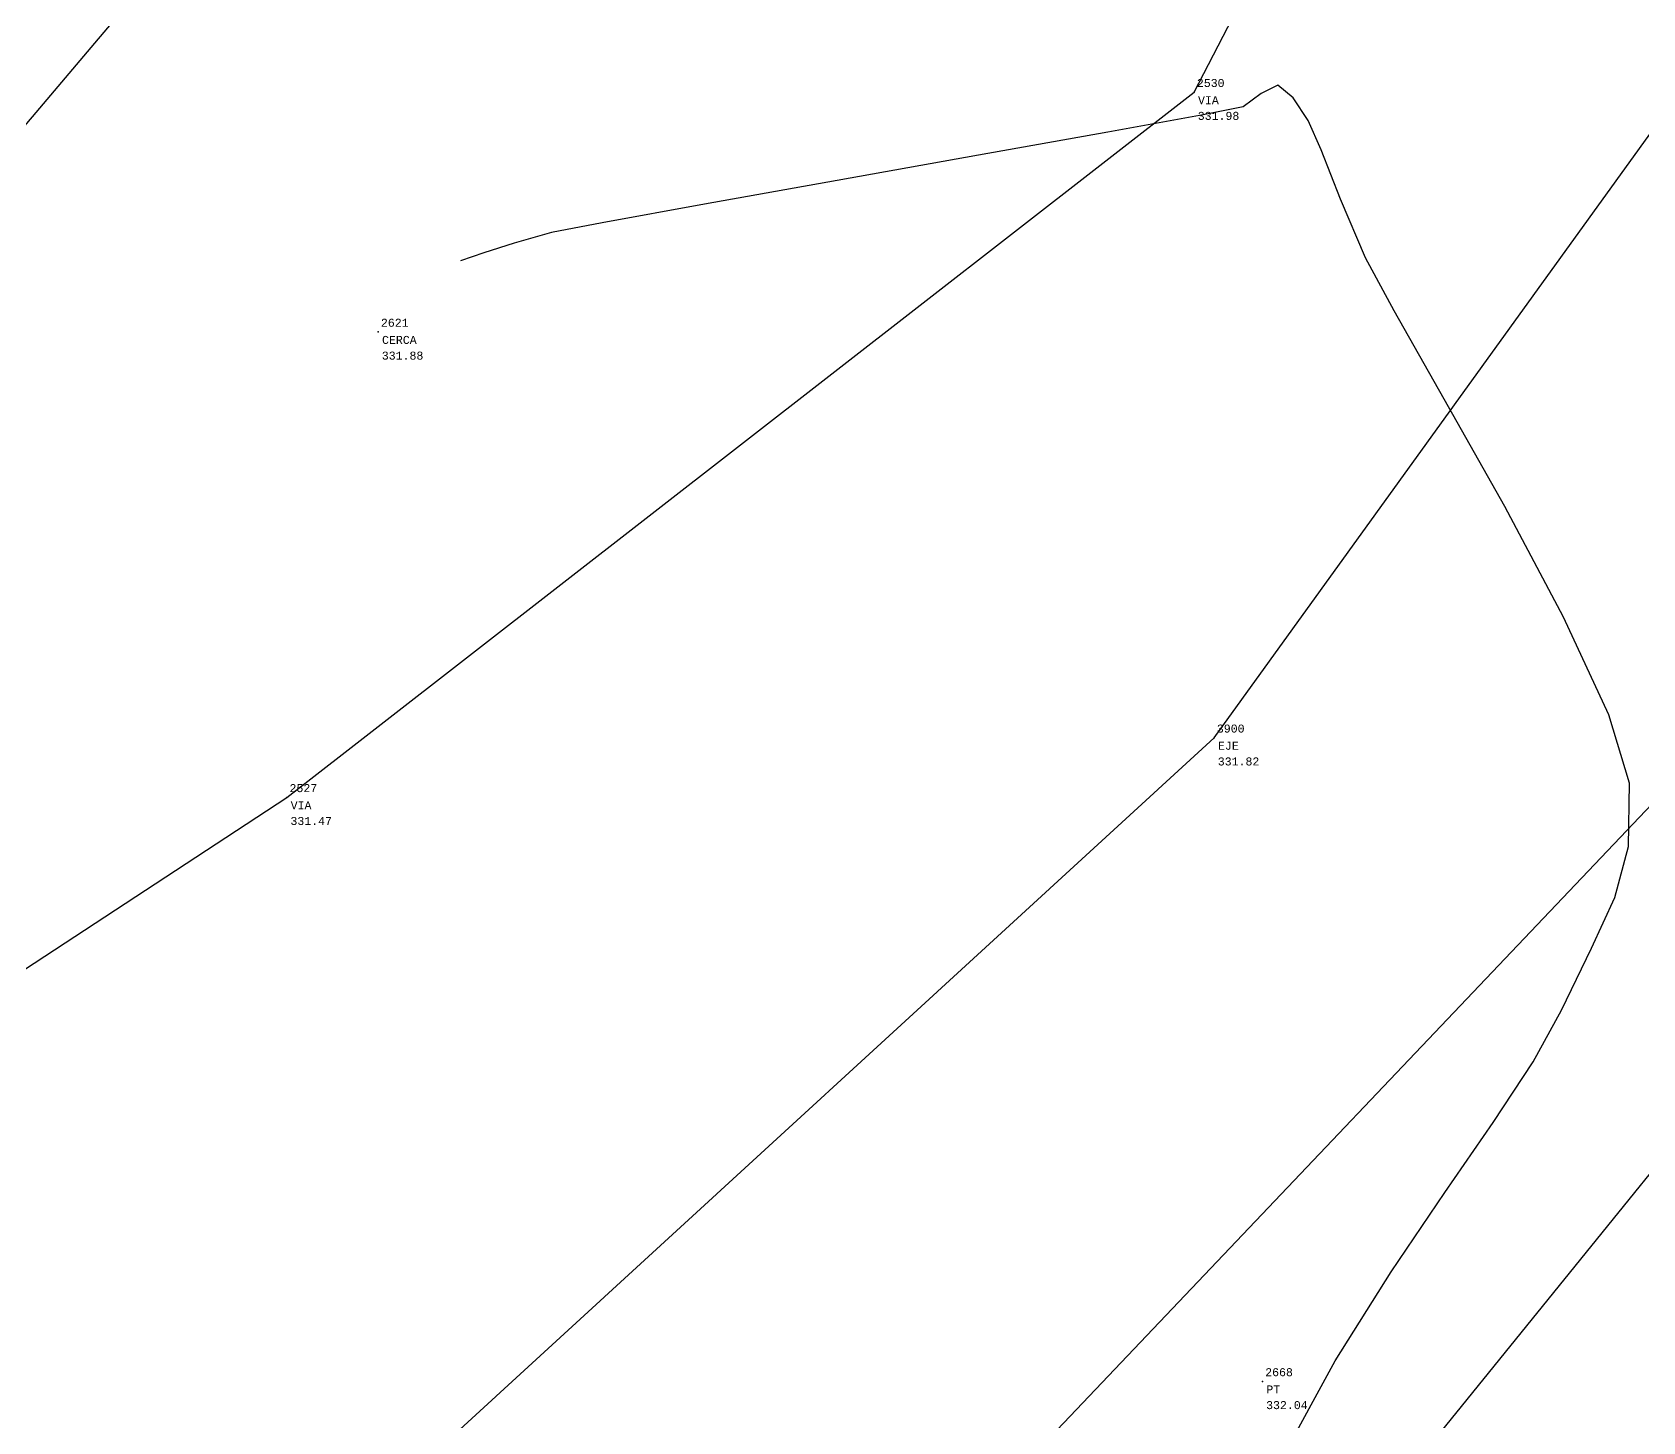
# Model space of a CAD drawing. Header units: metres. Extents: x 5050628 to 5051715, y 2427226 to 2427693.
# Drawn here: x 5051391.58 to 5051401.64, y 2427516.59 to 2427525.27 of the extents above; entities that cross this region are included whole.
import ezdxf
from ezdxf.enums import TextEntityAlignment as Align

# ---------------------------------------------------------------- set-up
doc = ezdxf.new("R2010")
doc.units = ezdxf.units.M
for name, color, linetype in [('1. Eje Vía', 7, 'Continuous'), ('C-TOPO-MINR-N', 11, 'Continuous'), ('CVL_PUNTO', 2, 'Continuous'), ('CVL_PUNTO_COR', 2, 'Continuous'), ('CVL_PUNTO_NUM', 2, 'Continuous'), ('Paramento', 7, 'Continuous'), ('Red Baja Tension', 30, 'Continuous'), ('Vía', 40, 'Continuous')]:
    doc.layers.add(name, color=color, linetype=linetype)
doc.styles.add('MONOTXT4', font='monotxt4.shx')

msp = doc.modelspace()

# ---------------------------------------------------------------- linework, layer by layer
at = {"layer": '1. Eje Vía', "elevation": 280.286, "flags": 128}
msp.add_lwpolyline([(5051345.746, 2427520.443), (5051352.51, 2427517.333), (5051358.772, 2427514.519), (5051364.67, 2427512.12), (5051371.06, 2427510.264), (5051376.691999999, 2427509.846), (5051384.19, 2427511.487), (5051389.464, 2427513.667000001), (5051394.125, 2427516.428000001), (5051398.963999999, 2427520.864), (5051403.471, 2427527.108), (5051405.933, 2427532.183), (5051407.541, 2427537.495), (5051408.507, 2427543.423), (5051409.041, 2427549.798000001), (5051409.366999999, 2427558.115), (5051407.360999999, 2427566.632), (5051404.166, 2427573.808), (5051401.29, 2427579.767), (5051399.167999999, 2427586.987)], dxfattribs=at)
at = {"layer": 'C-TOPO-MINR-N', "color": 32, "linetype": 'Continuous', "lineweight": -3}
msp.add_polyline3d([(5051399.380771979, 2427516.348851649, 332.9655000000001), (5051399.721923009, 2427516.970331632, 332.9655000000001), (5051400.070233735, 2427517.527831364, 332.9655000000001), (5051400.405725212, 2427518.023555343, 332.9655000000001), (5051400.708418499, 2427518.459708068, 332.9655000000001), (5051400.958334651, 2427518.838494037, 332.9655000000001), (5051401.135494728, 2427519.162117751, 332.9655000000001), (5051401.322546059, 2427519.548506343, 332.9655000000001), (5051401.468530332, 2427519.865471713, 332.9655000000001), (5051401.55424372, 2427520.185211635, 332.9655000000001), (5051401.560482398, 2427520.579923882, 332.9655000000001), (5051401.431754785, 2427521.008301152, 332.9655000000001), (5051401.147358232, 2427521.618116248, 332.9655000000001), (5051400.78017227, 2427522.308922763, 332.9655000000001), (5051400.403076429, 2427522.980274292, 332.9655000000001), (5051400.088950239, 2427523.531724431, 332.9655000000001), (5051399.910673229, 2427523.862826772, 332.9655000000001), (5051399.754568239, 2427524.230583558, 332.9655000000001), (5051399.633685033, 2427524.539085904, 332.9655000000001), (5051399.55281579, 2427524.72085965, 332.9655000000001), (5051399.459319423, 2427524.863985691, 332.9655000000001), (5051399.361673797, 2427524.942441177, 332.9655000000001), (5051399.259315758, 2427524.889761952, 332.9655000000001), (5051399.146239128, 2427524.806740067, 332.9655000000001), (5051398.895416657, 2427524.756817487, 332.9655000000001), (5051398.299787344, 2427524.64847565, 332.9655000000001), (5051397.492922908, 2427524.504296831, 332.9655000000001), (5051396.60839507, 2427524.346863307, 332.9655000000001), (5051395.779775552, 2427524.198757354, 332.9655000000001), (5051395.140636073, 2427524.082561248, 332.9655000000001), (5051394.824548354, 2427524.020857264, 332.9655000000001), (5051394.590828438, 2427523.955909718, 332.9655000000001), (5051394.401666248, 2427523.893666031, 332.9655000000001), (5051394.254792596, 2427523.844511144, 332.9655000000001)], dxfattribs=at)
at = {"layer": 'CVL_PUNTO', "color": 4}
for p in [(5051398.838999999, 2427524.898, 332.449), (5051398.838999999, 2427524.898, 332.449), (5051393.74, 2427523.4, 332.348), (5051393.74, 2427523.4, 332.348), (5051398.963999999, 2427520.864, 332.286), (5051398.963999999, 2427520.864, 332.286), (5051393.168999999, 2427520.492, 331.935), (5051393.168999999, 2427520.492, 331.935), (5051399.266, 2427516.842, 332.503), (5051399.266, 2427516.842, 332.503)]:
    msp.add_point(p, dxfattribs=at)
at = {"layer": 'Paramento', "elevation": 333.626, "flags": 128}
msp.add_lwpolyline([(5051397.58, 2427502.632), (5051392.350000001, 2427506.61), (5051401.726, 2427518.188), (5051405.58, 2427519.705)], dxfattribs=at)
at = {"layer": 'Red Baja Tension', "elevation": 323.3550000000001, "flags": 128}
msp.add_lwpolyline([(5051214.525, 2427564.231000001), (5051241.659, 2427548.434000001), (5051301.685000001, 2427534.931), (5051357.163, 2427520.468), (5051376.182, 2427506.523), (5051401.262, 2427536.202000001), (5051398.111000001, 2427603.967), (5051428.819, 2427622.067000001), (5051444.74, 2427634.543000001), (5051467.573, 2427655.58)], dxfattribs=at)
at = {"layer": 'Vía'}
for points in [[(5051389.449, 2427495.505, 331.165), (5051386.085, 2427499.176000001, 331.231), (5051383.749, 2427504.523, 331.4310000000001), (5051383.639, 2427508.288000001, 331.332), (5051389.996, 2427511.331, 331.5950000000001), (5051397.441, 2427515.971, 332.1350000000001), (5051402.721, 2427521.524, 332.7030000000001), (5051407.554, 2427528.949, 333.63), (5051409.749, 2427536.571, 334.1240000000001), (5051410.941000001, 2427545.784000001, 334.6969999999999), (5051411.748000001, 2427554.641, 335.362), (5051410.483, 2427563.474, 335.8260000000001), (5051407.639999999, 2427571.595000001, 336.2960000000001), (5051404.101, 2427579.183, 336.565), (5051402.336, 2427584.702000001, 336.699), (5051402.015999999, 2427591.905, 337), (5051404.609, 2427600.194, 337.2960000000001), (5051408.537000001, 2427605.625, 337.5660000000001), (5051417.128999999, 2427610.847, 338.1060000000001), (5051425.252, 2427614.656000001, 338.492), (5051432.158999999, 2427618.379000001, 339.042), (5051437.061999999, 2427621.918000001, 339.395), (5051442.441, 2427626.621, 339.792)], [(5051341.103, 2427525.134000001, 328.497), (5051348.794, 2427521.475000001, 329.127), (5051354.622, 2427519.051, 329.555), (5051361.929000001, 2427515.901000001, 329.824), (5051368.487000001, 2427513.54, 330.2110000000001), (5051374.571000001, 2427512.928, 330.502), (5051380.823, 2427514.087, 330.9210000000001), (5051387.425999999, 2427516.727, 331.43), (5051393.169, 2427520.492000001, 331.935), (5051398.839, 2427524.898, 332.449), (5051402.058, 2427531.113000001, 333.197), (5051404.26, 2427538.064, 333.9020000000001), (5051405.892, 2427547.694, 334.6350000000001), (5051406.671, 2427553.627, 334.982), (5051406.375, 2427561.615000001, 335.4510000000001), (5051402.984, 2427570.017, 336.108), (5051399.371, 2427577.101000001, 336.654), (5051397.448, 2427584.199000001, 336.945)]]:
    msp.add_polyline3d(points, dxfattribs=at)

# ---------------------------------------------------------------- texts
at = {"layer": 'CVL_PUNTO_COR', "color": 4, "style": 'MONOTXT4'}
for s, p in [('331.98', (5051398.862314045, 2427524.775193424, 332.449)), ('331.88', (5051393.763314045, 2427523.277193424, 332.348)), ('331.82', (5051398.987314045, 2427520.741193423, 332.286)), ('331.47', (5051393.192314045, 2427520.369193424, 331.935)), ('332.04', (5051399.289314046, 2427516.719193424, 332.503))]:
    msp.add_text(s, height=0.05, dxfattribs=at).set_placement(p, align=Align.TOP_LEFT)
at = {"layer": 'CVL_PUNTO_NUM', "color": 4, "style": 'MONOTXT4'}
for s, p in [('2530', (5051398.856677669, 2427524.91567767, 332.449)), ('2621', (5051393.757677669, 2427523.41767767, 332.348)), ('3900', (5051398.981677669, 2427520.88167767, 332.286)), ('2527', (5051393.186677669, 2427520.50967767, 331.935)), ('2668', (5051399.283677669, 2427516.85967767, 332.503))]:
    msp.add_text(s, height=0.05, dxfattribs=at).set_placement(p, align=Align.BOTTOM_LEFT)
for s, p in [('VIA', (5051398.863748737, 2427524.873251263, 332.449)), ('CERCA', (5051393.764748737, 2427523.375251263, 332.348)), ('EJE', (5051398.988748736, 2427520.839251263, 332.286)), ('VIA', (5051393.193748737, 2427520.467251262, 331.935)), ('PT', (5051399.290748737, 2427516.817251263, 332.503))]:
    msp.add_text(s, height=0.05, dxfattribs=at).set_placement(p, align=Align.TOP_LEFT)

doc.saveas('drawing.dxf')
